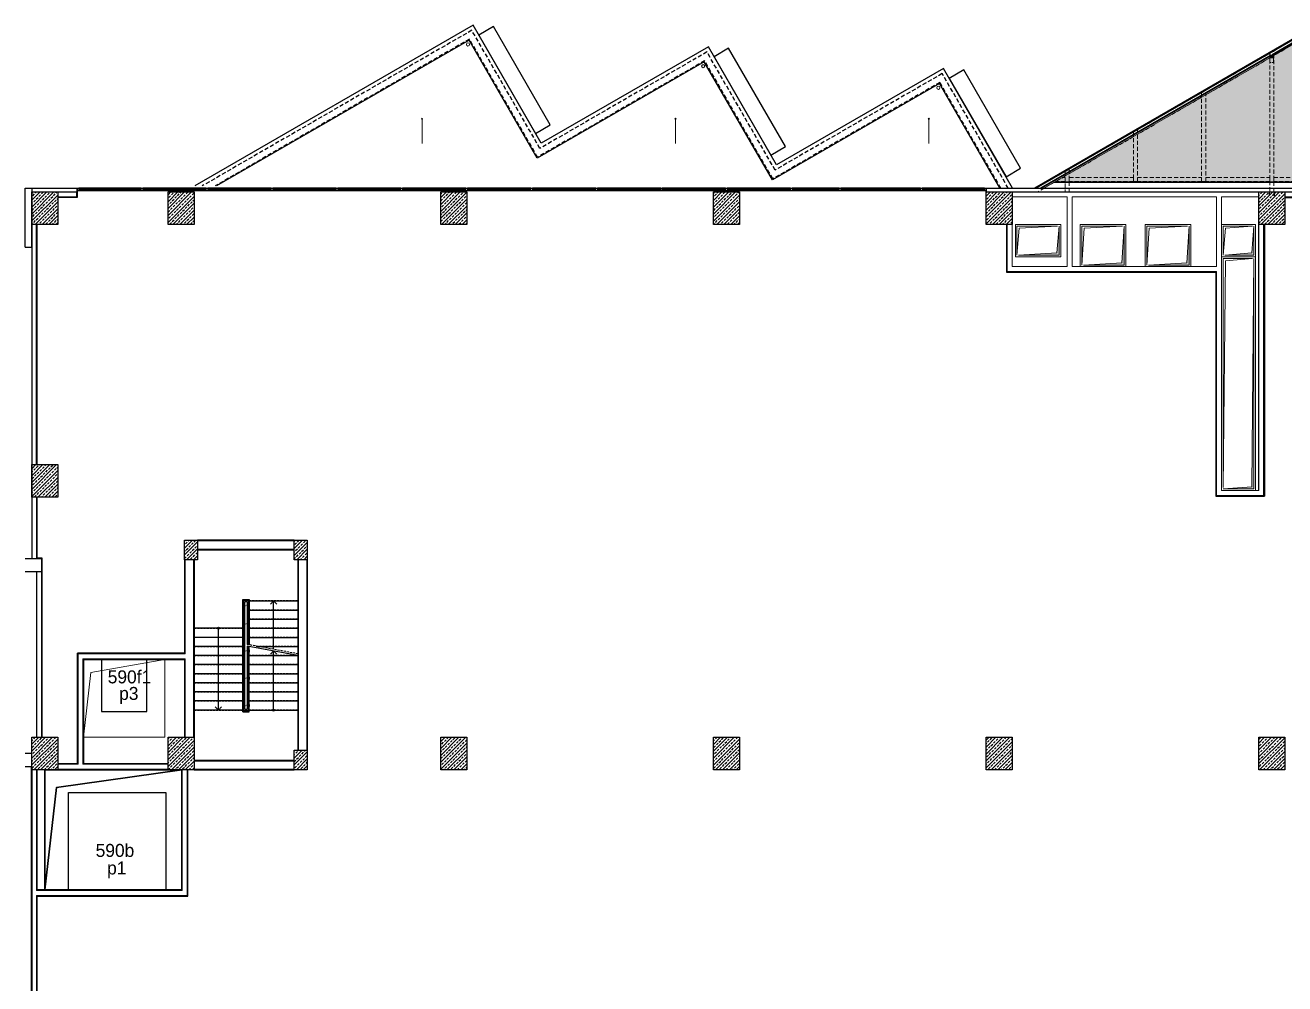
# Model space of a CAD drawing. Header units: metres. Extents: x -11920 to 1298, y -8631 to 433.
# Drawn here: x -9758 to -5878, y -3185 to -232 of the extents above; entities that cross this region are included whole.
import ezdxf

# ---------------------------------------------------------------- set-up
doc = ezdxf.new("R2010")
doc.units = ezdxf.units.M
doc.header["$LTSCALE"] = 0.01
doc.header["$MEASUREMENT"] = 0
for name, pattern in [('DASHDOT', [1, 0.5, -0.25, 0, -0.25]), ('HIDDEN', [9.525, 6.35, -3.175]), ('HIDDEN2', [0.1875, 0.125, -0.0625])]:
    doc.linetypes.add(name, pattern=pattern)
doc.layers.get('0').update_dxf_attribs({"color": 30, "lineweight": 0})
for name, color, linetype, lineweight in [('Ag-040', 2, 'Continuous', 20), ('Ag-110', 3, 'Continuous', 30), ('AG-ELEV-03', 9, 'Continuous', 20), ('AG-Gutter', 190, 'Continuous', 15), ('AG-Notation_Slope', 255, 'Continuous', 9), ('AG-Steel-Hidden', 197, 'HIDDEN2', 20), ('AG-Wall', 4, 'Continuous', 20), ('Cephe Duvarı', 3, 'Continuous', 30), ('PERDE DUVAR', 5, 'Continuous', 40), ('shaft', 3, 'Continuous', 20)]:
    doc.layers.add(name, color=color, linetype=linetype, lineweight=lineweight)
for name, color, linetype in [('AG-DOOR', 2, 'Continuous'), ('AG-ELEV-02', 152, 'Continuous'), ('AG-HATCH', 9, 'Continuous'), ('AG-HIDDEN', 9, 'HIDDEN'), ('AG-PLASTER', 73, 'Continuous'), ('AG-STAIR', 3, 'Continuous'), ('AI-120', 4, 'Continuous'), ('AR-HANDRAIL', 20, 'Continuous'), ('V-0_Hatch_Concrete', 252, 'Continuous'), ('V-2_Column', 160, 'Continuous'), ('V-5_Mechanical', 222, 'Continuous')]:
    doc.layers.add(name, color=color, linetype=linetype)
doc.styles.add('$0$IIS IKEA SANS', font='')
doc.styles.add('IKEA-ACAD-A103_2 Kartal B3 (P1 Parking Level)$0$IIS IKEA SANS', font='')
doc.styles.get('$0$IIS IKEA SANS').set_extended_font_data('IKEA Sans')
doc.styles.get('IKEA-ACAD-A103_2 Kartal B3 (P1 Parking Level)$0$IIS IKEA SANS').set_extended_font_data('IKEA Sans')

# ---------------------------------------------------------------- blocks, each defined once
blk = doc.blocks.new('150714_ARSA$0$KOLON 80X120')
at = {"layer": 'V-0_Hatch_Concrete'}
h = blk.add_hatch(dxfattribs=at)
h.set_pattern_fill('ANSI33', color=256, scale=60)
h.set_pattern_definition([(45, (-19036.79, -4512.143), (-10.606602, 10.606602), []), (45, (-19026.183, -4512.143), (-10.606602, 10.606602), [7.5, -3.75])])
h.paths.add_polyline_path([(0, 100), (80, 100), (80, 0), (0, 0)])
blk.add_lwpolyline([(0, 100), (80, 100), (80, 0), (0, 0), (0, 100)])
blk = doc.blocks.new('KKK1')
at = {"layer": 'AR-HANDRAIL', "linetype": 'DASHDOT', "ltscale": 5}
blk.add_lwpolyline([(-140, 18), (-140, -82)], dxfattribs=at)
at = {"layer": 'AR-HANDRAIL', "color": 152, "ltscale": 2.5}
blk.add_lwpolyline([(-175, -20), (-175, 0), (-105, 0), (-105, -20)], dxfattribs=at)
at = {"layer": 'AR-HANDRAIL', "color": 9, "linetype": 'HIDDEN', "ltscale": 10}
blk.add_lwpolyline([(-175, -20), (-175, -25), (-105, -25), (-105, -20)], dxfattribs=at)
blk.add_lwpolyline([(-148, -25), (-148, -60), (-132, -60), (-132, -25)], close=True, dxfattribs=at)
blk = doc.blocks.new('FAGDFS')
at = {"color": 3}
for p, q in [((-15, 207), (-15, 4622)), ((15, 207), (15, 4622)), ((-35, 207), (-35, 187)), ((-35, 207), (35, 207)), ((-35, 187), (35, 187)), ((35, 207), (35, 187))]:
    blk.add_line(p, q, dxfattribs=at)
for points in [[(-12, 85), (-27, 85), (-27, 187), (-12, 187)], [(10, 165), (10, 0), (-10, 0), (-10, 165)], [(12, 85), (27, 85), (27, 187), (12, 187)]]:
    blk.add_lwpolyline(points, close=True, dxfattribs=at)
blk = doc.blocks.new('SACAK')
at = {"layer": 'AG-HATCH', "true_color": 0x303030}
h = blk.add_hatch(dxfattribs=at)
h.set_pattern_fill('ACAD_ISO07W100', color=250, scale=5, angle=45, style=0)
h.set_pattern_definition([(45, (2208.435, 745.879), (-17.67767, 17.67767), [2.5, -15])])
h.paths.add_polyline_path([(-938.5, 291.5), (-938.5, 31.2), (-11.8, 31.2), (-11.8, 468.2), (-3621.6, 468.2), (-4378.6, 31.2), (-1171.5, 31.2), (-1171.5, 291.5)])
at = {"layer": 'AG-ELEV-02'}
for p, q in [((-3625.3, 481.8), (-4439.8, 11.5)), ((-3624.9, 480.4), (-4437.1, 11.5)), ((-3624.7, 479.7), (-4435.7, 11.5)), ((-3622.8, 472.4), (-3709.1, 422.6)), ((-3622.5, 471.5), (-3708.2, 422.1)), ((1.8, 481.8), (-3625.3, 481.8)), ((0.4, 480.4), (-3624.9, 480.4)), ((-0.3, 479.7), (-3624.7, 479.7)), ((-2871.9, 472.4), (-3622.8, 472.4)), ((-2872.8, 471.5), (-3622.5, 471.5)), ((-2871.9, 472.4), (-2872.8, 471.5)), ((-2872.8, 465.2), (-2872.8, 471.5)), ((-2871.9, 465.2), (-2871.9, 472.4)), ((-2031.4, 472.4), (-2869.1, 472.4)), ((-2869.1, 472.4), (-2868.2, 471.5)), ((-2869.1, 465.2), (-2869.1, 472.4)), ((-2032.3, 471.5), (-2868.2, 471.5)), ((-2868.2, 465.2), (-2868.2, 471.5)), ((-2031.4, 472.4), (-2032.3, 471.5)), ((-2032.3, 465.2), (-2032.3, 471.5)), ((-2031.4, 465.2), (-2031.4, 472.4)), ((-1191.4, 472.4), (-2028.6, 472.4)), ((-2028.6, 472.4), (-2027.7, 471.5)), ((-2028.6, 465.2), (-2028.6, 472.4)), ((-1192.3, 471.5), (-2027.7, 471.5)), ((-2027.7, 465.2), (-2027.7, 471.5)), ((-1191.4, 472.4), (-1192.3, 471.5)), ((-1192.3, 465.2), (-1192.3, 471.5)), ((-1191.4, 465.2), (-1191.4, 472.4)), ((-351.4, 472.4), (-1188.6, 472.4)), ((-1188.6, 472.4), (-1187.7, 471.5)), ((-1188.6, 465.2), (-1188.6, 472.4)), ((-352.3, 471.5), (-1187.7, 471.5)), ((-1187.7, 465.2), (-1187.7, 471.5)), ((-351.4, 472.4), (-352.3, 471.5)), ((-352.3, 465.2), (-352.3, 471.5)), ((-351.4, 465.2), (-351.4, 472.4)), ((-7.6, 472.4), (-348.6, 472.4)), ((-348.6, 472.4), (-347.7, 471.5)), ((-348.6, 465.2), (-348.6, 472.4)), ((-8.5, 471.5), (-347.7, 471.5)), ((-347.7, 465.2), (-347.7, 471.5)), ((-7.6, 472.4), (-8.5, 471.5)), ((-8.5, 11.5), (-8.5, 471.5)), ((-7.6, 11.5), (-7.6, 472.4)), ((-0.3, 11.5), (-0.3, 479.7)), ((1.8, 481.8), (0.4, 480.4)), ((0.4, 11.5), (0.4, 480.4)), ((1.8, 11.5), (1.8, 481.8)), ((-3711.9, 421), (-4421.1, 11.5)), ((-3712.8, 419.4), (-4419.3, 11.5)), ((-3712.8, 412.7), (-3712.8, 419.4)), ((-3711.9, 412.7), (-3711.9, 421)), ((-3709.1, 412.7), (-3709.1, 422.6)), ((-3708.2, 412.7), (-3708.2, 422.1))]:
    blk.add_line(p, q, dxfattribs=at)
at = {"layer": 'AG-ELEV-02', "ltscale": 5}
blk.add_line((0, 8.5), (0, 480), dxfattribs=at)
at = {"layer": 'AG-ELEV-03'}
for p, q in [((-3621.6, 468.2), (-3704.9, 420.2)), ((-3621.6, 468.2), (-3622.5, 471.5)), ((-2876.1, 468.2), (-3621.6, 468.2)), ((-2876.1, 468.2), (-2872.8, 471.5)), ((-2876.1, 451.3), (-2876.1, 468.2)), ((-2864.9, 468.2), (-2868.2, 471.5)), ((-2035.6, 468.2), (-2864.9, 468.2)), ((-2864.9, 451.3), (-2864.9, 468.2)), ((-2035.6, 468.2), (-2032.3, 471.5)), ((-2035.6, 451.3), (-2035.6, 468.2)), ((-2024.4, 468.2), (-2027.7, 471.5)), ((-1195.6, 468.2), (-2024.4, 468.2)), ((-2024.4, 451.3), (-2024.4, 468.2)), ((-1195.6, 468.2), (-1192.3, 471.5)), ((-1195.6, 451.3), (-1195.6, 468.2)), ((-1184.4, 468.2), (-1187.7, 471.5)), ((-355.6, 468.2), (-1184.4, 468.2)), ((-1184.4, 451.3), (-1184.4, 468.2)), ((-355.6, 468.2), (-352.3, 471.5)), ((-355.6, 451.3), (-355.6, 468.2)), ((-344.4, 468.2), (-347.7, 471.5)), ((-344.4, 451.3), (-344.4, 468.2)), ((-11.8, 468.2), (-344.4, 468.2)), ((-11.8, 468.2), (-8.5, 471.5)), ((-11.8, 11.5), (-11.8, 468.2)), ((-2876.1, 451.3), (-2872, 451.3)), ((-2864.9, 451.3), (-2869, 451.3)), ((-2035.6, 451.3), (-2031.5, 451.3)), ((-2024.4, 451.3), (-2028.5, 451.3)), ((-1195.6, 451.3), (-1191.5, 451.3)), ((-1184.4, 451.3), (-1188.5, 451.3)), ((-355.6, 451.3), (-351.5, 451.3)), ((-344.4, 451.3), (-348.5, 451.3)), ((-3716.1, 413.7), (-4412.7, 11.5)), ((-3716.1, 413.7), (-3712.8, 419.4)), ((-3716.1, 398.8), (-3716.1, 413.7)), ((-3716.1, 398.8), (-3712, 398.8)), ((-3704.9, 398.8), (-3709, 398.8)), ((-3704.9, 420.2), (-3708.2, 422.1)), ((-3704.9, 398.8), (-3704.9, 420.2)), ((-2038, 29.3), (-4381.8, 29.3)), ((-1171.5, 31.2), (-4378.6, 31.2)), ((-1182, 29.3), (-2038, 29.3)), ((-1171.5, 29.3), (-1182, 29.3)), ((-11.8, 31.2), (-938.5, 31.2)), ((-358, 29.3), (-938.5, 29.3)), ((-13.7, 29.3), (-358, 29.3)), ((-13.7, 29.3), (-11.8, 31.2)), ((-13.7, 11.5), (-13.7, 29.3))]:
    blk.add_line(p, q, dxfattribs=at)
at = {"layer": 'AG-Notation_Slope', "ltscale": 0.3}
for points in [[(-3409.7, 331.1), (-3409.7, 255.8), (-3407.7, 256.6), (-3409.7, 253), (-3411.6, 256.6), (-3409.7, 255.8)], [(-2983.8, 331.1), (-2983.8, 255.8), (-2981.9, 256.6), (-2983.8, 253), (-2985.7, 256.6), (-2983.8, 255.8)], [(-2536, 331.1), (-2536, 255.8), (-2534.1, 256.6), (-2536, 253), (-2538, 256.6), (-2536, 255.8)], [(-1929.4, 331.1), (-1929.4, 255.8), (-1927.5, 256.6), (-1929.4, 253), (-1931.4, 256.6), (-1929.4, 255.8)], [(-1521.3, 331.1), (-1521.3, 255.8), (-1519.3, 256.6), (-1521.3, 253), (-1523.2, 256.6), (-1521.3, 255.8)], [(-648.9, 331.1), (-648.9, 255.8), (-647, 256.6), (-648.9, 253), (-650.9, 256.6), (-648.9, 255.8)]]:
    blk.add_lwpolyline(points, dxfattribs=at)
at = {"layer": 'AG-Steel-Hidden', "ltscale": 10000}
for p, q in [((-3624.8, 480), (-4436.3, 11.5)), ((-3506.2, 480), (-3624.8, 480)), ((-3506.2, 480), (-3506.2, 467.6))]:
    blk.add_line(p, q, dxfattribs=at)
for points in [[(-3506.2, 467.6), (-3621.5, 467.6), (-3703.8, 420.1)], [(-3493.8, 480), (-3296.2, 480), (-3296.2, 467.6), (-3493.8, 467.6), (-3493.8, 480)], [(-3283.8, 480), (-3086.2, 480), (-3086.2, 467.6), (-3283.8, 467.6), (-3283.8, 480)], [(-3073.8, 480), (-2876.2, 480), (-2876.2, 467.6), (-3073.8, 467.6), (-3073.8, 480)], [(-2876.2, 0), (-2863.8, 0), (-2863.8, 480), (-2876.2, 480), (-2876.2, 0)], [(-2863.8, 480), (-2666.2, 480), (-2666.2, 467.6), (-2863.8, 467.6), (-2863.8, 480)], [(-2653.8, 480), (-2456.2, 480), (-2456.2, 467.6), (-2653.8, 467.6), (-2653.8, 480)], [(-2443.8, 480), (-2246.2, 480), (-2246.2, 467.6), (-2443.8, 467.6), (-2443.8, 480)], [(-2233.8, 480), (-2036.2, 480), (-2036.2, 467.6), (-2233.8, 467.6), (-2233.8, 480)], [(-2023.8, 0), (-2036.2, 0), (-2036.2, 480), (-2023.8, 480), (-2023.8, 0)], [(-1826.2, 480), (-2023.8, 480), (-2023.8, 467.6), (-1826.2, 467.6), (-1826.2, 480)], [(-1616.2, 480), (-1813.8, 480), (-1813.8, 467.6), (-1616.2, 467.6), (-1616.2, 480)], [(-1406.2, 480), (-1603.8, 480), (-1603.8, 467.6), (-1406.2, 467.6), (-1406.2, 480)], [(-1196.2, 480), (-1393.8, 480), (-1393.8, 467.6), (-1196.2, 467.6), (-1196.2, 480)], [(-1183.8, 0), (-1196.2, 0), (-1196.2, 480), (-1183.8, 480), (-1183.8, 0)], [(-986.2, 480), (-1183.8, 480), (-1183.8, 467.6), (-986.2, 467.6), (-986.2, 480)], [(-776.2, 480), (-973.8, 480), (-973.8, 467.6), (-776.2, 467.6), (-776.2, 480)], [(-566.2, 480), (-763.8, 480), (-763.8, 467.6), (-566.2, 467.6), (-566.2, 480)], [(-356.2, 480), (-553.8, 480), (-553.8, 467.6), (-356.2, 467.6), (-356.2, 480)], [(-343.8, 0), (-356.2, 0), (-356.2, 480), (-343.8, 480), (-343.8, 0)], [(-184.3, 480), (-343.8, 480), (-343.8, 467.6), (-184.3, 467.6), (-184.3, 480)], [(-12.4, 480), (-171.9, 480), (-171.9, 467.6), (-12.4, 467.6), (-12.4, 480)], [(0, 0), (-12.4, 0), (-12.4, 480), (0, 480), (0, 0)], [(-3716.2, 412.9), (-3913.8, 298.8)], [(-3926.2, 291.7), (-4123.8, 177.6)], [(-4136.2, 170.4), (-4333.8, 56.3)], [(-4346.2, 49.2), (-4430.1, 0.8)], [(-4353.6, 44.9), (-4346.2, 44.9), (-4346.2, 32.5), (-4375.1, 32.5)], [(-4333.8, 44.9), (-4136.2, 44.9), (-4136.2, 32.5), (-4333.8, 32.5), (-4333.8, 44.9)], [(-4123.8, 44.9), (-3926.2, 44.9), (-3926.2, 32.5), (-4123.8, 32.5), (-4123.8, 44.9)], [(-3913.8, 44.9), (-3716.2, 44.9), (-3716.2, 32.5), (-3913.8, 32.5), (-3913.8, 44.9)], [(-3703.8, 44.9), (-3506.2, 44.9), (-3506.2, 32.5), (-3703.8, 32.5), (-3703.8, 44.9)], [(-3493.8, 44.9), (-3296.2, 44.9), (-3296.2, 32.5), (-3493.8, 32.5), (-3493.8, 44.9)], [(-3283.8, 44.9), (-3086.2, 44.9), (-3086.2, 32.5), (-3283.8, 32.5), (-3283.8, 44.9)], [(-3073.8, 44.9), (-2876.2, 44.9), (-2876.2, 32.5), (-3073.8, 32.5), (-3073.8, 44.9)], [(-2863.8, 44.9), (-2666.2, 44.9), (-2666.2, 32.5), (-2863.8, 32.5), (-2863.8, 44.9)], [(-2653.8, 44.9), (-2456.2, 44.9), (-2456.2, 32.5), (-2653.8, 32.5), (-2653.8, 44.9)], [(-2443.8, 44.9), (-2246.2, 44.9), (-2246.2, 32.5), (-2443.8, 32.5), (-2443.8, 44.9)], [(-2233.8, 44.9), (-2036.2, 44.9), (-2036.2, 32.5), (-2233.8, 32.5), (-2233.8, 44.9)], [(-1826.2, 44.9), (-2023.8, 44.9), (-2023.8, 32.5), (-1826.2, 32.5), (-1826.2, 44.9)], [(-1616.2, 44.9), (-1813.8, 44.9), (-1813.8, 32.5), (-1616.2, 32.5), (-1616.2, 44.9)], [(-1406.2, 44.9), (-1603.8, 44.9), (-1603.8, 32.5), (-1406.2, 32.5), (-1406.2, 44.9)], [(-1196.2, 44.9), (-1393.8, 44.9), (-1393.8, 32.5), (-1196.2, 32.5), (-1196.2, 44.9)], [(-1160, 44.9), (-1183.8, 44.9), (-1183.8, 32.5), (-1160, 32.5), (-1160, 44.9)], [(-776.2, 44.9), (-950, 44.9), (-950, 32.5), (-776.2, 32.5), (-776.2, 44.9)], [(-566.2, 44.9), (-763.8, 44.9), (-763.8, 32.5), (-566.2, 32.5), (-566.2, 44.9)], [(-356.2, 44.9), (-553.8, 44.9), (-553.8, 32.5), (-356.2, 32.5), (-356.2, 44.9)], [(-184.3, 44.9), (-343.8, 44.9), (-343.8, 32.5), (-184.3, 32.5), (-184.3, 44.9)], [(-12.4, 44.9), (-171.9, 44.9), (-171.9, 32.5), (-12.4, 32.5), (-12.4, 44.9)]]:
    blk.add_lwpolyline(points, dxfattribs=at)
for points in [[(-3506.2, 32.5), (-3493.8, 32.5), (-3493.8, 480), (-3506.2, 480)], [(-3296.2, 32.5), (-3283.8, 32.5), (-3283.8, 480), (-3296.2, 480)], [(-3086.2, 32.5), (-3073.8, 32.5), (-3073.8, 480), (-3086.2, 480)], [(-2666.2, 32.5), (-2653.8, 32.5), (-2653.8, 480), (-2666.2, 480)], [(-2456.2, 32.5), (-2443.8, 32.5), (-2443.8, 480), (-2456.2, 480)], [(-2246.2, 32.5), (-2233.8, 32.5), (-2233.8, 480), (-2246.2, 480)], [(-1813.8, 32.5), (-1826.2, 32.5), (-1826.2, 480), (-1813.8, 480)], [(-1603.8, 32.5), (-1616.2, 32.5), (-1616.2, 480), (-1603.8, 480)], [(-1393.8, 32.5), (-1406.2, 32.5), (-1406.2, 480), (-1393.8, 480)], [(-973.8, 280), (-986.2, 280), (-986.2, 480), (-973.8, 480)], [(-763.8, 32.5), (-776.2, 32.5), (-776.2, 480), (-763.8, 480)], [(-553.8, 32.5), (-566.2, 32.5), (-566.2, 480), (-553.8, 480)], [(-171.9, 32.5), (-184.3, 32.5), (-184.3, 480), (-171.9, 480)], [(-3716.2, 0), (-3703.8, 0), (-3703.8, 434.4), (-3716.2, 427.2)], [(-3926.2, 32.5), (-3913.8, 32.5), (-3913.8, 313.2), (-3926.2, 306)], [(-4136.2, 32.5), (-4123.8, 32.5), (-4123.8, 191.9), (-4136.2, 184.7)], [(-4346.2, 0), (-4333.8, 0), (-4333.8, 70.7), (-4346.2, 63.5)], [(-2880.3, -1), (-2880.3, 0), (-2859.7, 0), (-2859.7, -1)], [(-2040.3, -1), (-2040.3, 0), (-2019.7, 0), (-2019.7, -1)], [(-1200.3, -1), (-1200.3, 0), (-1179.7, 0), (-1179.7, -1)], [(-360.3, -1), (-360.3, 0), (-339.7, 0), (-339.7, -1)], [(-3720.3, -1), (-3720.3, 0), (-3699.7, 0), (-3699.7, -1)]]:
    blk.add_lwpolyline(points, close=True, dxfattribs=at)
for points in [[(-3716.8, -1), (-3717.8, -1), (-3717.8, -10.3, 1), (-3716.8, -10.3)], [(-3703.2, -1), (-3702.2, -1), (-3702.2, -10.3, -1), (-3703.2, -10.3)], [(-2876.8, -1), (-2877.8, -1), (-2877.8, -10.3, 1), (-2876.8, -10.3)], [(-2863.2, -1), (-2862.2, -1), (-2862.2, -10.3, -1), (-2863.2, -10.3)], [(-2036.8, -1), (-2037.8, -1), (-2037.8, -10.3, 1), (-2036.8, -10.3)], [(-2023.2, -1), (-2022.2, -1), (-2022.2, -10.3, -1), (-2023.2, -10.3)], [(-1196.8, -1), (-1197.8, -1), (-1197.8, -10.3, 1), (-1196.8, -10.3)], [(-1183.2, -1), (-1182.2, -1), (-1182.2, -10.3, -1), (-1183.2, -10.3)], [(-356.8, -1), (-357.8, -1), (-357.8, -10.3, 1), (-356.8, -10.3)], [(-343.2, -1), (-342.2, -1), (-342.2, -10.3, -1), (-343.2, -10.3)]]:
    blk.add_lwpolyline(points, format="xyb", close=True, dxfattribs=at)
at = {"layer": 'AG-ELEV-02', "color": 3, "xscale": 0.1, "yscale": 0.1, "zscale": 0.1, "rotation": 180}
for p in [(-2870.5, 473.7), (-2030, 473.7), (-1190, 473.7), (-350, 473.7)]:
    blk.add_blockref('FAGDFS', p, dxfattribs=at)

msp = doc.modelspace()

# ---------------------------------------------------------------- hatches: boundary and pattern name
at = {"layer": 'shaft'}
h = msp.add_hatch(color=256, dxfattribs=at)
h.dxf.hatch_style = 1
h.paths.add_polyline_path([(-6698.4, -940.9), (-6573.4, -940.9), (-6573.4, -850.9), (-6580.4, -933.9)])
h = msp.add_hatch(color=256, dxfattribs=at)
h.dxf.hatch_style = 1
h.paths.add_polyline_path([(-6498.4, -970.9), (-6373.4, -970.9), (-6373.4, -850.9), (-6380.4, -963.9)])
h = msp.add_hatch(color=256, dxfattribs=at)
h.dxf.hatch_style = 1
h.paths.add_polyline_path([(-6298.4, -970.9), (-6173.4, -970.9), (-6173.4, -850.9), (-6180.4, -963.9)])
h = msp.add_hatch(color=256, dxfattribs=at)
h.dxf.hatch_style = 1
h.paths.add_polyline_path([(-6063.4, -940.9), (-5973.4, -940.9), (-5973.4, -850.9), (-5980.4, -933.9)])
h = msp.add_hatch(color=256, dxfattribs=at)
h.dxf.hatch_style = 1
h.paths.add_polyline_path([(-6068.4, -1660.9), (-5973.4, -1660.9), (-5973.4, -950.9), (-5980.4, -1653.9)])
at = {"layer": 'V-0_Hatch_Concrete'}
h = msp.add_hatch(dxfattribs=at)
h.set_pattern_fill('ANSI33', color=256, scale=60)
h.paths.add_polyline_path([(-9227.4, -1878.9), (-9267.4, -1878.9), (-9267.4, -1818.9), (-9227.4, -1818.9)])
h = msp.add_hatch(dxfattribs=at)
h.set_pattern_fill('ANSI33', color=256, scale=60)
h.paths.add_polyline_path([(-8929.4, -1818.9), (-8889.4, -1818.9), (-8889.4, -1878.9), (-8929.4, -1878.9)])
h = msp.add_hatch(dxfattribs=at)
h.set_pattern_fill('ANSI33', color=256, scale=60)
h.set_pattern_definition([(45, (-28006.225, -7078.021), (-10.606602, 10.606602), []), (45, (-27995.618, -7078.021), (-10.606602, 10.606602), [7.5, -3.75])])
h.paths.add_polyline_path([(-8929.4, -2525.9), (-8889.4, -2525.9), (-8889.4, -2465.9), (-8929.4, -2465.9)])

# ---------------------------------------------------------------- linework, layer by layer
at = {"layer": 'Ag-110'}
for points in [[(-9698.4, -2525.9), (-9276.4, -2525.9), (-9276.4, -2895.9), (-9698.4, -2895.9), (-9698.4, -2525.9)], [(-9698.4, -2895.9), (-9662.1, -2580.5), (-9276.4, -2525.9)]]:
    msp.add_lwpolyline(points, dxfattribs=at)
at = {"layer": 'AG-DOOR', "ltscale": 5}
for points in [[(-8186.1, -565.5), (-8141, -539.5), (-8316, -236.4), (-8361.1, -262.4)], [(-7461.6, -632.3), (-7416.6, -606.3), (-7591.6, -303.2), (-7636.6, -329.2)], [(-6737.2, -699), (-6692.2, -673), (-6867.2, -369.9), (-6912.2, -395.9)]]:
    msp.add_lwpolyline(points, close=True, dxfattribs=at)
at = {"layer": 'AG-ELEV-02', "ltscale": 5}
for points in [[(-6716.8, -734.4), (-6929.7, -365.6), (-7444.1, -662.6), (-7654.1, -298.8), (-8168.6, -595.8), (-8378.6, -232.1), (-9236.3, -727.3)], [(-6755.8, -734.4), (-6942.1, -411.7), (-7456.5, -708.7), (-7666.5, -345), (-8180.9, -642), (-8390.9, -278.3), (-9168.7, -727.3)]]:
    msp.add_lwpolyline(points, dxfattribs=at)
at = {"layer": 'AG-Gutter', "ltscale": 0.3}
for centre in [(-8394.5, -291.5), (-7670.1, -358.3), (-6945.6, -425)]:
    msp.add_circle(centre, 5, dxfattribs=at)
at = {"layer": 'AG-HIDDEN', "ltscale": 100}
for p, q in [((-9068.4, -2004.9), (-8918.4, -2004.9)), ((-9068.4, -2032.9), (-8918.4, -2032.9)), ((-9088.4, -2090.9), (-9238.4, -2090.9)), ((-9068.4, -2060.9), (-8918.4, -2060.9)), ((-9068.4, -2088.9), (-8918.4, -2088.9)), ((-9088.4, -2118.9), (-9238.4, -2118.9)), ((-9068.4, -2116.9), (-8918.4, -2116.9)), ((-9088.4, -2146.9), (-9238.4, -2146.9)), ((-8918.4, -2168.8), (-9074.9, -2139.6)), ((-9046.7, -2144.9), (-8918.4, -2144.9)), ((-9088.4, -2174.9), (-9238.4, -2174.9)), ((-9088.4, -2202.9), (-9238.4, -2202.9)), ((-9068.4, -2172.9), (-8918.4, -2172.9)), ((-9068.4, -2200.9), (-8918.4, -2200.9)), ((-9088.4, -2230.9), (-9238.4, -2230.9)), ((-9068.4, -2228.9), (-8918.4, -2228.9)), ((-9088.4, -2258.9), (-9238.4, -2258.9)), ((-9088.4, -2286.9), (-9238.4, -2286.9)), ((-9068.4, -2256.9), (-8918.4, -2256.9)), ((-9068.4, -2284.9), (-8918.4, -2284.9)), ((-9088.4, -2314.9), (-9238.4, -2314.9)), ((-9068.4, -2312.9), (-8918.4, -2312.9)), ((-9088.4, -2342.9), (-9238.4, -2342.9)), ((-9068.4, -2340.9), (-8918.4, -2340.9))]:
    msp.add_line(p, q, dxfattribs=at)
at = {"layer": 'AG-HIDDEN', "ltscale": 200}
for points in [[(-6730.1, -734.4), (-6933.9, -381.3), (-7448.4, -678.3), (-7658.4, -314.6), (-8172.8, -611.6), (-8382.8, -247.8), (-9213.3, -727.3)], [(-6753.2, -734.4), (-6941.3, -408.6), (-7455.7, -705.6), (-7665.7, -341.9), (-8180.1, -638.9), (-8390.1, -275.1), (-9173.3, -727.3)]]:
    msp.add_lwpolyline(points, dxfattribs=at)
at = {"layer": 'AG-Notation_Slope', "ltscale": 0.3}
for points in [[(-8536.1, -596.5), (-8536.1, -521.2), (-8538, -522), (-8536.1, -518.4), (-8534.1, -522), (-8536.1, -521.2)], [(-7755.1, -596.5), (-7755.1, -521.2), (-7757.1, -522), (-7755.1, -518.4), (-7753.2, -522), (-7755.1, -521.2)], [(-6975.3, -596.5), (-6975.3, -521.2), (-6977.2, -522), (-6975.3, -518.4), (-6973.3, -522), (-6975.3, -521.2)]]:
    msp.add_lwpolyline(points, dxfattribs=at)
at = {"layer": 'AG-PLASTER'}
for p, q in [((-5878.4, -762.9), (-5118.4, -762.9)), ((-5941.4, -845.9), (-5941.4, -1682.9)), ((-6090.4, -1682.9), (-5941.4, -1682.9)), ((-8929.4, -1818.9), (-9227.4, -1818.9)), ((-9267.4, -1878.9), (-9267.4, -2166.9)), ((-9238.4, -1878.9), (-9238.4, -2425.9)), ((-8918.4, -1878.9), (-8918.4, -2465.9)), ((-8889.4, -1878.9), (-8889.4, -2465.9)), ((-9267.4, -2166.9), (-9597.4, -2166.9)), ((-9597.4, -2506.9), (-9597.4, -2166.9)), ((-9578.4, -2185.9), (-9267.4, -2185.9)), ((-9578.4, -2185.9), (-9578.4, -2506.9)), ((-9267.4, -2185.9), (-9267.4, -2425.9)), ((-9740.4, -2515.9), (-9740.4, -6727.9)), ((-9658.4, -2506.9), (-9597.4, -2506.9)), ((-8929.4, -2496.9), (-9238.4, -2496.9)), ((-9721.4, -2895.9), (-9721.4, -2525.9)), ((-9276.4, -2525.9), (-9276.4, -2895.9)), ((-9257.4, -2914.9), (-9257.4, -2525.9)), ((-9238.4, -2525.9), (-8929.4, -2525.9)), ((-9276.4, -2895.9), (-9721.4, -2895.9)), ((-9721.4, -2914.9), (-9257.4, -2914.9)), ((-9721.4, -3265.9), (-9721.4, -2914.9))]:
    msp.add_line(p, q, dxfattribs=at)
at = {"layer": 'AG-PLASTER', "lineweight": -2, "transparency": 33554687}
msp.add_line((-9721.4, -1585.9), (-9721.4, -845.9), dxfattribs=at)
for points in [[(-9598.4, -745.9), (-9598.4, -762.9), (-9658.4, -762.9)], [(-9706.4, -2425.9), (-9706.4, -1873.9), (-9721.4, -1873.9), (-9721.4, -1685.9)]]:
    msp.add_lwpolyline(points, dxfattribs=at)
at = {"layer": 'AG-PLASTER'}
for points in [[(-6735.4, -845.9), (-6735.4, -992.9), (-6090.4, -992.9), (-6090.4, -1682.9)], [(-9227.4, -1847.9), (-8929.4, -1847.9)], [(-9578.4, -2506.9), (-9318.4, -2506.9)], [(-9658.4, -2525.9), (-9318.4, -2525.9)]]:
    msp.add_lwpolyline(points, dxfattribs=at)
at = {"layer": 'AG-STAIR'}
for p, q in [((-9068.4, -2005.9), (-8918.4, -2005.9)), ((-9068.4, -2033.9), (-8918.4, -2033.9)), ((-9088.4, -2089.9), (-9238.4, -2089.9)), ((-9068.4, -2061.9), (-8918.4, -2061.9)), ((-9068.4, -2089.9), (-8918.4, -2089.9)), ((-9088.4, -2117.9), (-9238.4, -2117.9)), ((-9068.4, -2117.9), (-8918.4, -2117.9)), ((-9088.4, -2145.9), (-9238.4, -2145.9)), ((-8918.4, -2173.9), (-9074.9, -2144.7)), ((-9068.4, -2346.9), (-9068.4, -2145.9)), ((-9041.4, -2145.9), (-8918.4, -2145.9)), ((-9088.4, -2173.9), (-9238.4, -2173.9)), ((-9088.4, -2201.9), (-9238.4, -2201.9)), ((-9068.4, -2173.9), (-8918.4, -2173.9)), ((-9068.4, -2201.9), (-8918.4, -2201.9)), ((-9088.4, -2229.9), (-9238.4, -2229.9)), ((-9068.4, -2229.9), (-8918.4, -2229.9)), ((-9088.4, -2257.9), (-9238.4, -2257.9)), ((-9088.4, -2285.9), (-9238.4, -2285.9)), ((-9068.4, -2257.9), (-8918.4, -2257.9)), ((-9068.4, -2285.9), (-8918.4, -2285.9)), ((-9088.4, -2313.9), (-9238.4, -2313.9)), ((-9068.4, -2313.9), (-8918.4, -2313.9)), ((-9088.4, -2341.9), (-9238.4, -2341.9)), ((-9088.4, -2346.9), (-9068.4, -2346.9)), ((-9068.4, -2341.9), (-8918.4, -2341.9))]:
    msp.add_line(p, q, dxfattribs=at)
at = {"layer": 'AG-STAIR', "color": 9}
for p, q in [((-8993.4, -2154.8), (-8993.4, -2005.9)), ((-9163.4, -2341.9), (-9163.4, -2089.9)), ((-8993.4, -2341.9), (-8993.4, -2159.9))]:
    msp.add_line(p, q, dxfattribs=at)
at = {"layer": 'AG-STAIR'}
msp.add_lwpolyline([(-9088.4, -2346.9), (-9088.4, -2000.9), (-9068.4, -2000.9), (-9068.4, -2140.8)], dxfattribs=at)
at = {"layer": 'AG-STAIR', "color": 9}
for points in [[(-8983.5, -2015.8), (-8993.4, -2005.9), (-9003.3, -2015.8)], [(-8983.5, -2169.8), (-8993.4, -2159.9), (-9003.3, -2169.8)], [(-9173.3, -2332), (-9163.4, -2341.9), (-9153.5, -2332)]]:
    msp.add_lwpolyline(points, dxfattribs=at)
for centre in [(-9163.4, -2089.9), (-8993.4, -2341.9)]:
    msp.add_circle(centre, 3, dxfattribs=at)
at = {"layer": 'AG-Wall', "lineweight": -2, "ltscale": 0.3, "transparency": 33554687}
for p, q in [((-9738.4, -734.4), (-9738.4, -1875.9)), ((-9738.4, -2515.9), (-9738.4, -3265.9))]:
    msp.add_line(p, q, dxfattribs=at)
at = {"layer": 'AG-Wall'}
for p, q in [((-6548.4, -760.9), (-6548.4, -975.9)), ((-6533.4, -760.9), (-6533.4, -975.9)), ((-6088.4, -975.9), (-6088.4, -760.9)), ((-6073.4, -1665.9), (-6073.4, -760.9)), ((-6733.4, -845.9), (-6733.4, -990.9)), ((-6718.4, -845.9), (-6718.4, -975.9)), ((-6733.4, -990.9), (-6088.4, -990.9)), ((-6718.4, -975.9), (-6548.4, -975.9)), ((-6533.4, -975.9), (-6088.4, -975.9)), ((-6088.4, -1680.9), (-6088.4, -990.9)), ((-6073.4, -1665.9), (-5958.4, -1665.9)), ((-6088.4, -1680.9), (-5943.4, -1680.9)), ((-9227.4, -1820.9), (-8929.4, -1820.9)), ((-9265.4, -1878.9), (-9265.4, -2168.9)), ((-9240.4, -1878.9), (-9240.4, -2425.9)), ((-8916.4, -1878.9), (-8916.4, -2465.9)), ((-8891.4, -2465.9), (-8891.4, -1878.9)), ((-9595.4, -2508.9), (-9595.4, -2168.9)), ((-9265.4, -2183.9), (-9265.4, -2425.9)), ((-9595.4, -2508.9), (-9658.4, -2508.9)), ((-8929.4, -2498.9), (-9238.4, -2498.9)), ((-9723.4, -2897.9), (-9723.4, -2525.9)), ((-9274.4, -2525.9), (-9259.4, -2525.9)), ((-9274.4, -2897.9), (-9274.4, -2525.9)), ((-9259.4, -2525.9), (-9259.4, -2912.9)), ((-9238.4, -2523.9), (-8929.4, -2523.9)), ((-9723.4, -2897.9), (-9274.4, -2897.9)), ((-9259.4, -2912.9), (-9723.4, -2912.9))]:
    msp.add_line(p, q, dxfattribs=at)
at = {"layer": 'AG-Wall', "lineweight": -2, "ltscale": 1000, "transparency": 33554687}
msp.add_line((-9723.4, -1585.9), (-9723.4, -845.9), dxfattribs=at)
at = {"layer": 'AG-Wall', "lineweight": -2, "transparency": 33554610}
for p, q in [((-5958.4, -1665.9), (-5958.4, -845.9)), ((-5943.4, -1680.9), (-5943.4, -845.9))]:
    msp.add_line(p, q, dxfattribs=at)
at = {"layer": 'AG-Wall', "lineweight": -2, "transparency": 33554687}
for p, q in [((-9723.4, -1685.9), (-9723.4, -1875.9)), ((-9723.4, -1915.9), (-9723.4, -2425.9)), ((-9708.4, -1915.9), (-9708.4, -2425.9)), ((-9723.4, -2912.9), (-9723.4, -3265.9))]:
    msp.add_line(p, q, dxfattribs=at)
at = {"layer": 'AG-Wall', "linetype": 'Continuous', "transparency": 33554687}
for p, q in [((-9265.4, -2168.9), (-9595.4, -2168.9)), ((-9580.4, -2183.9), (-9580.4, -2508.9)), ((-9580.4, -2183.9), (-9265.4, -2183.9))]:
    msp.add_line(p, q, dxfattribs=at)
at = {"layer": 'AG-Wall'}
for points in [[(-9658.4, -745.9), (-9600.4, -745.9), (-9600.4, -760.9), (-9658.4, -760.9), (-9658.4, -745.9)], [(-6548.4, -760.9), (-6718.4, -760.9), (-6718.4, -745.9), (-5958.4, -745.9), (-5958.4, -760.9), (-6073.4, -760.9)], [(-6088.4, -760.9), (-6533.4, -760.9)], [(-5878.4, -745.9), (-5118.4, -745.9), (-5118.4, -760.9), (-5878.4, -760.9), (-5878.4, -745.9)], [(-9227.4, -1845.9), (-8929.4, -1845.9)]]:
    msp.add_lwpolyline(points, dxfattribs=at)
at = {"layer": 'AG-Wall', "linetype": 'Continuous', "transparency": 33554687}
for points in [[(-9580.4, -2508.9), (-9555.4, -2508.9)], [(-9580.4, -2508.9), (-9318.4, -2508.9)], [(-9658.4, -2523.9), (-9318.4, -2523.9)]]:
    msp.add_lwpolyline(points, dxfattribs=at)
at = {"layer": 'AI-120', "linetype": 'Continuous', "lineweight": -3}
for p, q in [((-9400.9, -734.4), (-9593.4, -734.4)), ((-9200.9, -734.4), (-9395.9, -734.4)), ((-9000.9, -734.4), (-9195.9, -734.4)), ((-8800.9, -734.4), (-8995.9, -734.4)), ((-8600.9, -734.4), (-8795.9, -734.4)), ((-8400.9, -734.4), (-8595.9, -734.4)), ((-8200.9, -734.4), (-8395.9, -734.4)), ((-8000.9, -734.4), (-8195.9, -734.4)), ((-7800.9, -734.4), (-7995.9, -734.4)), ((-7600.9, -734.4), (-7795.9, -734.4)), ((-7400.9, -734.4), (-7595.9, -734.4)), ((-7250.9, -734.4), (-7395.9, -734.4)), ((-7000.9, -734.4), (-7245.9, -734.4)), ((-6803.4, -734.4), (-6995.9, -734.4)), ((-9400.9, -742.4), (-9593.4, -742.4)), ((-9200.9, -742.4), (-9395.9, -742.4)), ((-9000.9, -742.4), (-9195.9, -742.4)), ((-8800.9, -742.4), (-8995.9, -742.4)), ((-8600.9, -742.4), (-8795.9, -742.4)), ((-8400.9, -742.4), (-8595.9, -742.4)), ((-8200.9, -742.4), (-8395.9, -742.4)), ((-8000.9, -742.4), (-8195.9, -742.4)), ((-7800.9, -742.4), (-7995.9, -742.4)), ((-7600.9, -742.4), (-7795.9, -742.4)), ((-7400.9, -742.4), (-7595.9, -742.4)), ((-7250.9, -742.4), (-7395.9, -742.4)), ((-7000.9, -742.4), (-7245.9, -742.4)), ((-6803.4, -742.4), (-6995.9, -742.4))]:
    msp.add_line(p, q, dxfattribs=at)
for points in [[(-9593.4, -734.4), (-9593.4, -742.4), (-9598.4, -742.4), (-9598.4, -734.4)], [(-9395.9, -734.4), (-9395.9, -742.4), (-9400.9, -742.4), (-9400.9, -734.4)], [(-9195.9, -734.4), (-9195.9, -742.4), (-9200.9, -742.4), (-9200.9, -734.4)], [(-8995.9, -734.4), (-8995.9, -742.4), (-9000.9, -742.4), (-9000.9, -734.4)], [(-8795.9, -734.4), (-8795.9, -742.4), (-8800.9, -742.4), (-8800.9, -734.4)], [(-8595.9, -734.4), (-8595.9, -742.4), (-8600.9, -742.4), (-8600.9, -734.4)], [(-8395.9, -734.4), (-8395.9, -742.4), (-8400.9, -742.4), (-8400.9, -734.4)], [(-8195.9, -734.4), (-8195.9, -742.4), (-8200.9, -742.4), (-8200.9, -734.4)], [(-7995.9, -734.4), (-7995.9, -742.4), (-8000.9, -742.4), (-8000.9, -734.4)], [(-7795.9, -734.4), (-7795.9, -742.4), (-7800.9, -742.4), (-7800.9, -734.4)], [(-7595.9, -734.4), (-7595.9, -742.4), (-7600.9, -742.4), (-7600.9, -734.4)], [(-7395.9, -734.4), (-7395.9, -742.4), (-7400.9, -742.4), (-7400.9, -734.4)], [(-7245.9, -734.4), (-7245.9, -742.4), (-7250.9, -742.4), (-7250.9, -734.4)], [(-6995.9, -734.4), (-6995.9, -742.4), (-7000.9, -742.4), (-7000.9, -734.4)], [(-6798.4, -734.4), (-6798.4, -742.4), (-6803.4, -742.4), (-6803.4, -734.4)]]:
    msp.add_lwpolyline(points, close=True, dxfattribs=at)
for points in [[(-9400.9, -737.4), (-9593.4, -737.4)], [(-9593.4, -737.8), (-9400.9, -737.8)], [(-9593.4, -739), (-9400.9, -739)], [(-9400.9, -739.4), (-9593.4, -739.4)], [(-9200.9, -737.4), (-9395.9, -737.4)], [(-9395.9, -737.8), (-9200.9, -737.8)], [(-9395.9, -739), (-9200.9, -739)], [(-9200.9, -739.4), (-9395.9, -739.4)], [(-9000.9, -737.4), (-9195.9, -737.4)], [(-9195.9, -737.8), (-9000.9, -737.8)], [(-9195.9, -739), (-9000.9, -739)], [(-9000.9, -739.4), (-9195.9, -739.4)], [(-8800.9, -737.4), (-8995.9, -737.4)], [(-8995.9, -737.8), (-8800.9, -737.8)], [(-8995.9, -739), (-8800.9, -739)], [(-8800.9, -739.4), (-8995.9, -739.4)], [(-8600.9, -737.4), (-8795.9, -737.4)], [(-8795.9, -737.8), (-8600.9, -737.8)], [(-8795.9, -739), (-8600.9, -739)], [(-8600.9, -739.4), (-8795.9, -739.4)], [(-8400.9, -737.4), (-8595.9, -737.4)], [(-8595.9, -737.8), (-8400.9, -737.8)], [(-8595.9, -739), (-8400.9, -739)], [(-8400.9, -739.4), (-8595.9, -739.4)], [(-8200.9, -737.4), (-8395.9, -737.4)], [(-8395.9, -737.8), (-8200.9, -737.8)], [(-8395.9, -739), (-8200.9, -739)], [(-8200.9, -739.4), (-8395.9, -739.4)], [(-8000.9, -737.4), (-8195.9, -737.4)], [(-8195.9, -737.8), (-8000.9, -737.8)], [(-8195.9, -739), (-8000.9, -739)], [(-8000.9, -739.4), (-8195.9, -739.4)], [(-7800.9, -737.4), (-7995.9, -737.4)], [(-7995.9, -737.8), (-7800.9, -737.8)], [(-7995.9, -739), (-7800.9, -739)], [(-7800.9, -739.4), (-7995.9, -739.4)], [(-7600.9, -737.4), (-7795.9, -737.4)], [(-7795.9, -737.8), (-7600.9, -737.8)], [(-7795.9, -739), (-7600.9, -739)], [(-7600.9, -739.4), (-7795.9, -739.4)], [(-7400.9, -737.4), (-7595.9, -737.4)], [(-7595.9, -737.8), (-7400.9, -737.8)], [(-7595.9, -739), (-7400.9, -739)], [(-7400.9, -739.4), (-7595.9, -739.4)], [(-7250.9, -737.4), (-7395.9, -737.4)], [(-7395.9, -737.8), (-7250.9, -737.8)], [(-7395.9, -739), (-7250.9, -739)], [(-7250.9, -739.4), (-7395.9, -739.4)], [(-7000.9, -737.4), (-7245.9, -737.4)], [(-7245.9, -737.8), (-7000.9, -737.8)], [(-7245.9, -739), (-7000.9, -739)], [(-7000.9, -739.4), (-7245.9, -739.4)], [(-6803.4, -737.4), (-6995.9, -737.4)], [(-6995.9, -737.8), (-6803.4, -737.8)], [(-6995.9, -739), (-6803.4, -739)], [(-6803.4, -739.4), (-6995.9, -739.4)]]:
    msp.add_lwpolyline(points, dxfattribs=at)
at = {"layer": 'AR-HANDRAIL', "color": 9, "ltscale": 2.5}
for points in [[(-9070.4, -2145.5), (-9070.4, -2344.9), (-9086.4, -2344.9), (-9086.4, -2002.9), (-9070.4, -2002.9), (-9070.4, -2140.5)], [(-9074.9, -2144.7), (-9074.9, -2340.4), (-9081.9, -2340.4), (-9081.9, -2007.4), (-9074.9, -2007.4), (-9074.9, -2139.6)]]:
    msp.add_lwpolyline(points, dxfattribs=at)
at = {"layer": 'AR-HANDRAIL', "ltscale": 2.5}
for points in [[(-9070.8, -2145.4), (-9070.8, -2344.5), (-9086.1, -2344.5), (-9086.1, -2003.2), (-9070.8, -2003.2), (-9070.8, -2140.4)], [(-9074.6, -2144.7), (-9074.6, -2340.7), (-9082.3, -2340.7), (-9082.3, -2007), (-9074.6, -2007), (-9074.6, -2139.7)]]:
    msp.add_lwpolyline(points, dxfattribs=at)
at = {"layer": 'Cephe Duvarı', "lineweight": -2, "ltscale": 1000, "transparency": 33554687}
for p, q in [((-6798.4, -734.4), (-826.9, -734.4)), ((-6798.4, -745.9), (-838.4, -745.9))]:
    msp.add_line(p, q, dxfattribs=at)
for points in [[(-9758.4, -734.4), (-9598.4, -734.4)], [(-9758.4, -915.9), (-9758.4, -734.4)], [(-9758.4, -915.9), (-9738.4, -915.9), (-9738.4, -745.9)], [(-9738.4, -745.9), (-9598.4, -745.9)]]:
    msp.add_lwpolyline(points, dxfattribs=at)
at = {"layer": 'Cephe Duvarı'}
for points in [[(-9598.4, -734.4), (-9598.4, -745.9)], [(-6798.4, -734.4), (-6798.4, -745.9)]]:
    msp.add_lwpolyline(points, dxfattribs=at)
at = {"layer": 'PERDE DUVAR', "lineweight": -2, "transparency": 33554610}
for points in [[(-9227.4, -1878.9), (-9267.4, -1878.9), (-9267.4, -1818.9), (-9227.4, -1818.9)], [(-8929.4, -1818.9), (-8889.4, -1818.9), (-8889.4, -1878.9), (-8929.4, -1878.9)], [(-8889.4, -2465.9), (-8889.4, -2525.9), (-8929.4, -2525.9), (-8929.4, -2465.9)]]:
    msp.add_lwpolyline(points, close=True, dxfattribs=at)
at = {"layer": 'shaft'}
for points in [[(-6708.4, -945.9), (-6708.4, -845.9), (-6568.4, -845.9), (-6568.4, -945.9)], [(-6508.4, -975.9), (-6508.4, -845.9), (-6368.4, -845.9), (-6368.4, -975.9)], [(-6168.4, -845.9), (-6308.4, -845.9), (-6308.4, -975.9), (-6168.4, -975.9)], [(-6073.4, -945.9), (-6073.4, -845.9), (-5968.4, -845.9), (-5968.4, -945.9)], [(-6073.4, -1665.9), (-6073.4, -945.9), (-5968.4, -945.9), (-5968.4, -1665.9)]]:
    msp.add_lwpolyline(points, close=True, dxfattribs=at)
for points in [[(-6578.4, -850.9), (-6703.4, -850.9), (-6703.4, -940.9), (-6696.4, -857.9), (-6578.4, -850.9)], [(-6698.4, -940.9), (-6573.4, -940.9), (-6573.4, -850.9), (-6580.4, -933.9), (-6698.4, -940.9)], [(-6378.4, -850.9), (-6503.4, -850.9), (-6503.4, -970.9), (-6496.4, -857.9), (-6378.4, -850.9)], [(-6498.4, -970.9), (-6373.4, -970.9), (-6373.4, -850.9), (-6380.4, -963.9), (-6498.4, -970.9)], [(-6178.4, -850.9), (-6303.4, -850.9), (-6303.4, -970.9), (-6296.4, -857.9), (-6178.4, -850.9)], [(-6298.4, -970.9), (-6173.4, -970.9), (-6173.4, -850.9), (-6180.4, -963.9), (-6298.4, -970.9)], [(-5978.4, -850.9), (-6068.4, -850.9), (-6068.4, -940.9), (-6061.4, -857.9), (-5978.4, -850.9)], [(-6063.4, -940.9), (-5973.4, -940.9), (-5973.4, -850.9), (-5980.4, -933.9), (-6063.4, -940.9)], [(-5978.4, -950.9), (-6068.4, -950.9), (-6068.4, -1655.9), (-6061.4, -957.9), (-5978.4, -950.9)], [(-6068.4, -1660.9), (-5973.4, -1660.9), (-5973.4, -950.9), (-5980.4, -1653.9), (-6068.4, -1660.9)], [(-9578.4, -2185.9), (-9328.4, -2185.9), (-9328.4, -2425.9), (-9578.4, -2425.9), (-9578.4, -2185.9)], [(-9578.4, -2425.9), (-9556.5, -2226.5), (-9328.4, -2185.9)]]:
    msp.add_lwpolyline(points, dxfattribs=at)
at = {"layer": 'V-2_Column', "lineweight": -2, "transparency": 33554610}
msp.add_line((-9708.4, -1875.9), (-9758.4, -1875.9), dxfattribs=at)
for points in [[(-9708.4, -1875.9), (-9708.4, -1915.9), (-9758.4, -1915.9)], [(-9758.4, -2515.9), (-9738.4, -2515.9), (-9738.4, -2475.9), (-9758.4, -2475.9)]]:
    msp.add_lwpolyline(points, dxfattribs=at)
at = {"layer": 'V-5_Mechanical', "linetype": 'Continuous', "transparency": 33554687}
msp.add_lwpolyline([(-9383.4, -2185.9), (-9523.4, -2185.9), (-9523.4, -2345.9), (-9383.4, -2345.9)], close=True, dxfattribs=at)
at = {"layer": 'V-5_Mechanical', "linetype": 'Continuous'}
msp.add_lwpolyline([(-9325.4, -2895.9), (-9625.4, -2895.9), (-9625.4, -2595.9), (-9325.4, -2595.9)], close=True, dxfattribs=at)

# ---------------------------------------------------------------- block references
at = {"layer": 'AG-ELEV-02'}
msp.add_blockref('SACAK', (-2208.4, -745.9), dxfattribs=at)
at = {"layer": 'AR-HANDRAIL', "yscale": 0.1, "zscale": 0.1}
for p, xscale, rotation in [((-9088.4, -2033.9), -0.1, 90), ((-9068.4, -2033.9), 0.1, 270), ((-9088.4, -2089.9), -0.1, 90), ((-9068.4, -2089.9), 0.1, 270), ((-9088.4, -2173.9), -0.1, 90), ((-9068.4, -2173.9), 0.1, 270), ((-9088.4, -2257.9), -0.1, 90), ((-9068.4, -2257.9), 0.1, 270), ((-9088.4, -2341.9), -0.1, 90), ((-9068.4, -2341.9), 0.1, 270)]:
    msp.add_blockref('KKK1', p, dxfattribs=dict(at, xscale=xscale, rotation=rotation))
at = {"layer": 'V-2_Column', "lineweight": -2, "transparency": 33554610}
for p in [(-9738.4, -845.9), (-9318.4, -845.9), (-8478.4, -845.9), (-7638.4, -845.9), (-6798.4, -845.9), (-5958.4, -845.9), (-9738.4, -1685.9), (-9738.4, -2525.9), (-9318.4, -2525.9), (-8478.4, -2525.9), (-7638.4, -2525.9), (-6798.4, -2525.9), (-5958.4, -2525.9)]:
    msp.add_blockref('150714_ARSA$0$KOLON 80X120', p, dxfattribs=at)

# ---------------------------------------------------------------- texts
at = {"layer": 'Ag-040', "transparency": 33554687, "style": 'IKEA-ACAD-A103_2 Kartal B3 (P1 Parking Level)$0$IIS IKEA SANS'}
for s, p in [('590f1', (-9504.2, -2259.7)), ('p3', (-9469, -2310.7))]:
    msp.add_text(s, height=40, dxfattribs=at).set_placement(p)
at = {"layer": 'Ag-040', "style": '$0$IIS IKEA SANS'}
for s, p in [('590b', (-9541.4, -2794.3)), ('p1', (-9506.1, -2848.4))]:
    msp.add_text(s, height=40, dxfattribs=at).set_placement(p)

doc.saveas('drawing.dxf')
